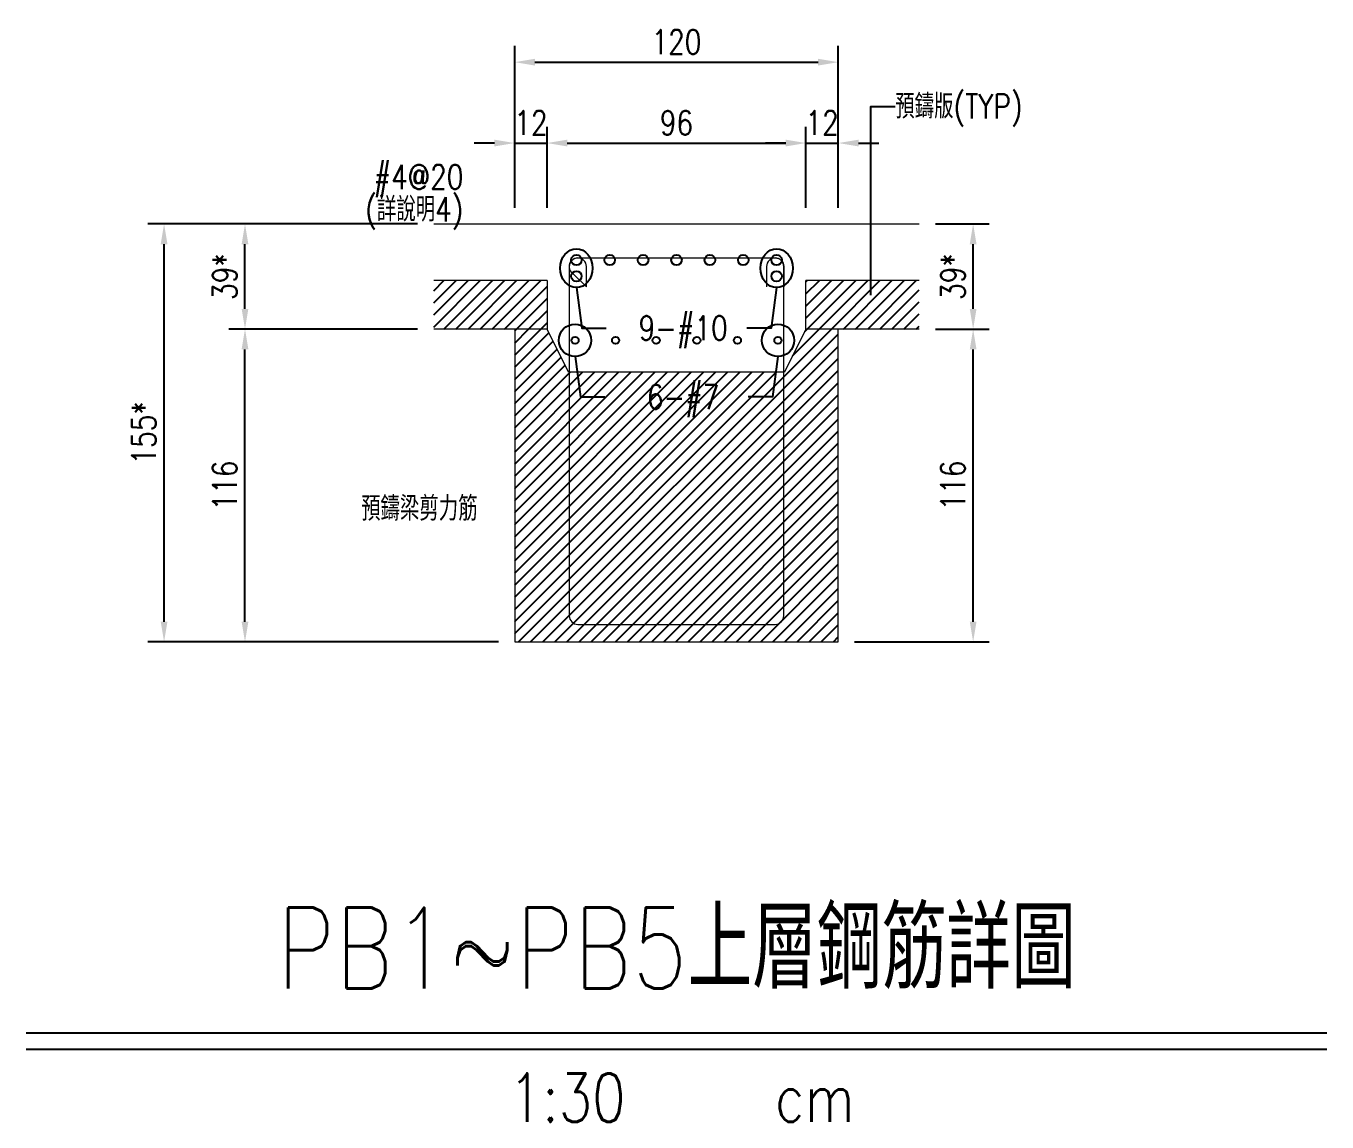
# Model space of a CAD drawing. Extents: x -4754 to 4976, y -23710 to 3841.
# Drawn here: x 4493.4 to 4975.8, y -18338.8 to -17932.4 of the extents above; entities that cross this region are included whole.
import ezdxf
from ezdxf.enums import TextEntityAlignment as Align

# ---------------------------------------------------------------- set-up
doc = ezdxf.new("R2010")
doc.units = 0
doc.header["$LTSCALE"] = 3
doc.layers.get('0').update_dxf_attribs({"linetype": 'CONTINUOUS'})
doc.layers.add('HB_0', color=7, linetype='CONTINUOUS', transparency=0.5)
doc.layers.add('預鑄版_HATCH', color=253, linetype='CONTINUOUS', transparency=0.1)
for name, color, linetype in [('HB_DIM', 1, 'CONTINUOUS'), ('HB_TXT_CTEXT', 2, 'CONTINUOUS'), ('鋼筋', 3, 'CONTINUOUS'), ('預鑄梁_HATCH', 253, 'CONTINUOUS')]:
    doc.layers.add(name, color=color, linetype=linetype)
doc.styles.get("Standard").update_dxf_attribs({"font": 'ROMANS.shx', "width": 0.8, "bigfont": 'chineset.shx'})
doc.dimstyles.new('30', dxfattribs={"dimscale": 3, "dimtxt": 3, "dimasz": 2.5, "dimexe": 2, "dimexo": 2, "dimgap": 1, "dimtad": 1, "dimdsep": 46, "dimtxsty": 'Standard', "dimcen": 0, "dimclrd": 256, "dimclre": 256, "dimclrt": 2, "dimadec": 0, "dimazin": 0, "dimtfac": 1, "dimtix": 1, "dimtmove": 2, "dimatfit": 3, "dimfxl": 1, "dimtolj": 1, "dimtzin": 0, "dimarcsym": 0})

# ---------------------------------------------------------------- blocks, each defined once
blk = doc.blocks.new('title_beam')
at = {"color": 3, "linetype": 'Continuous'}
blk.add_line((-241.2, 0), (241.2, 0), dxfattribs=at)
at = {"color": 1, "linetype": 'Continuous'}
blk.add_line((-241.2, -6), (241.2, -6), dxfattribs=at)
at = {"color": 3, "linetype": 'Continuous', "width": 0.8}
blk.add_attdef('TITLE', text='', height=30, dxfattribs=at).set_placement((0, 33), align=Align.MIDDLE)
at = {"linetype": 'Continuous', "width": 0.8}
blk.add_attdef('SCALE', text='', height=18, dxfattribs=at).set_placement((-40.57, -24), align=Align.MIDDLE)
blk.add_attdef('CM', (36.47, -33.03), '', height=18, dxfattribs=at)
blk = doc.blocks.new('C')
at = {"color": 3, "linetype": 'Continuous'}
blk.add_circle((0, 0), 1.2, dxfattribs=at)
blk = doc.blocks.new('*D498')
at = {"layer": 'HB_DIM', "linetype": 'Continuous', "lineweight": -2}
for p, q in [((4638.57, -18005.8), (4538.57, -18005.8)), ((4544.57, -18153.3), (4544.57, -18013.3)), ((4668.57, -18160.8), (4538.57, -18160.8))]:
    blk.add_line(p, q, dxfattribs=at)
at = {"layer": 'HB_DIM'}
for points in [[(4545.82, -18013.3), (4543.32, -18013.3), (4544.57, -18005.8)], [(4543.32, -18153.3), (4545.82, -18153.3), (4544.57, -18160.8)]]:
    blk.add_solid(points, dxfattribs=at)
at = {"layer": 'HB_DIM', "color": 2, "linetype": 'Continuous', "insert": (4537.07, -18083.3), "char_height": 9, "attachment_point": 5, "rotation": 90}
blk.add_mtext('\\A1;155*', dxfattribs=at)
blk = doc.blocks.new('*D499')
at = {"layer": 'HB_DIM', "linetype": 'Continuous', "lineweight": -2}
for p, q in [((4638.57, -18044.8), (4568.57, -18044.8)), ((4574.57, -18153.3), (4574.57, -18052.3)), ((4668.57, -18160.8), (4568.57, -18160.8))]:
    blk.add_line(p, q, dxfattribs=at)
at = {"layer": 'HB_DIM'}
for points in [[(4575.82, -18052.3), (4573.32, -18052.3), (4574.57, -18044.8)], [(4573.32, -18153.3), (4575.82, -18153.3), (4574.57, -18160.8)]]:
    blk.add_solid(points, dxfattribs=at)
at = {"layer": 'HB_DIM', "color": 2, "linetype": 'Continuous', "insert": (4567.07, -18102.8), "char_height": 9, "attachment_point": 5, "rotation": 90}
blk.add_mtext('\\A1;116', dxfattribs=at)
blk = doc.blocks.new('*D500')
at = {"layer": 'HB_DIM', "linetype": 'Continuous', "lineweight": -2}
for p, q in [((4638.57, -18005.8), (4568.57, -18005.8)), ((4574.57, -18037.3), (4574.57, -18013.3)), ((4638.57, -18044.8), (4568.57, -18044.8))]:
    blk.add_line(p, q, dxfattribs=at)
at = {"layer": 'HB_DIM'}
for points in [[(4575.82, -18013.3), (4573.32, -18013.3), (4574.57, -18005.8)], [(4573.32, -18037.3), (4575.82, -18037.3), (4574.57, -18044.8)]]:
    blk.add_solid(points, dxfattribs=at)
at = {"layer": 'HB_DIM', "color": 2, "linetype": 'Continuous', "insert": (4567.07, -18025.3), "char_height": 9, "attachment_point": 5, "rotation": 90}
blk.add_mtext('\\A1;39*', dxfattribs=at)
blk = doc.blocks.new('*D501')
at = {"layer": 'HB_DIM', "linetype": 'Continuous', "lineweight": -2}
for p, q in [((4830.57, -18044.8), (4850.57, -18044.8)), ((4844.57, -18153.3), (4844.57, -18052.3)), ((4800.57, -18160.8), (4850.57, -18160.8))]:
    blk.add_line(p, q, dxfattribs=at)
at = {"layer": 'HB_DIM'}
for points in [[(4845.82, -18052.3), (4843.32, -18052.3), (4844.57, -18044.8)], [(4843.32, -18153.3), (4845.82, -18153.3), (4844.57, -18160.8)]]:
    blk.add_solid(points, dxfattribs=at)
at = {"layer": 'HB_DIM', "color": 2, "linetype": 'Continuous', "insert": (4837.07, -18102.8), "char_height": 9, "attachment_point": 5, "rotation": 90}
blk.add_mtext('\\A1;116', dxfattribs=at)
blk = doc.blocks.new('*D502')
at = {"layer": 'HB_DIM', "linetype": 'Continuous', "lineweight": -2}
for p, q in [((4830.57, -18005.8), (4850.57, -18005.8)), ((4844.57, -18037.3), (4844.57, -18013.3)), ((4830.57, -18044.8), (4850.57, -18044.8))]:
    blk.add_line(p, q, dxfattribs=at)
at = {"layer": 'HB_DIM'}
for points in [[(4845.82, -18013.3), (4843.32, -18013.3), (4844.57, -18005.8)], [(4843.32, -18037.3), (4845.82, -18037.3), (4844.57, -18044.8)]]:
    blk.add_solid(points, dxfattribs=at)
at = {"layer": 'HB_DIM', "color": 2, "linetype": 'Continuous', "insert": (4837.07, -18025.3), "char_height": 9, "attachment_point": 5, "rotation": 90}
blk.add_mtext('\\A1;39*', dxfattribs=at)
blk = doc.blocks.new('*D503')
at = {"layer": 'HB_DIM', "linetype": 'Continuous', "lineweight": -2}
for p, q in [((4674.57, -17999.8), (4674.57, -17939.8)), ((4794.57, -17999.8), (4794.57, -17939.8)), ((4682.07, -17945.8), (4787.07, -17945.8))]:
    blk.add_line(p, q, dxfattribs=at)
at = {"layer": 'HB_DIM'}
for points in [[(4682.07, -17944.55), (4682.07, -17947.05), (4674.57, -17945.8)], [(4787.07, -17947.05), (4787.07, -17944.55), (4794.57, -17945.8)]]:
    blk.add_solid(points, dxfattribs=at)
at = {"layer": 'HB_DIM', "color": 2, "linetype": 'Continuous', "insert": (4734.57, -17938.3), "char_height": 9, "attachment_point": 5, "rotation": 0}
blk.add_mtext('\\A1;120', dxfattribs=at)
blk = doc.blocks.new('*D504')
at = {"layer": 'HB_DIM', "linetype": 'Continuous', "lineweight": -2}
for p, q in [((4674.57, -17999.8), (4674.57, -17969.8)), ((4686.57, -17999.8), (4686.57, -17969.8)), ((4667.07, -17975.8), (4659.57, -17975.8)), ((4674.57, -17975.8), (4686.57, -17975.8)), ((4694.07, -17975.8), (4701.57, -17975.8))]:
    blk.add_line(p, q, dxfattribs=at)
at = {"layer": 'HB_DIM'}
for points in [[(4667.07, -17977.05), (4667.07, -17974.55), (4674.57, -17975.8)], [(4694.07, -17974.55), (4694.07, -17977.05), (4686.57, -17975.8)]]:
    blk.add_solid(points, dxfattribs=at)
at = {"layer": 'HB_DIM', "color": 2, "linetype": 'Continuous', "insert": (4680.57, -17968.3), "char_height": 9, "attachment_point": 5, "rotation": 0}
blk.add_mtext('\\A1;12', dxfattribs=at)
blk = doc.blocks.new('*D505')
at = {"layer": 'HB_DIM', "linetype": 'Continuous', "lineweight": -2}
for p, q in [((4686.57, -17999.8), (4686.57, -17969.8)), ((4782.57, -17999.8), (4782.57, -17969.8)), ((4694.07, -17975.8), (4775.07, -17975.8))]:
    blk.add_line(p, q, dxfattribs=at)
at = {"layer": 'HB_DIM'}
for points in [[(4694.07, -17974.55), (4694.07, -17977.05), (4686.57, -17975.8)], [(4775.07, -17977.05), (4775.07, -17974.55), (4782.57, -17975.8)]]:
    blk.add_solid(points, dxfattribs=at)
at = {"layer": 'HB_DIM', "color": 2, "linetype": 'Continuous', "insert": (4734.57, -17968.3), "char_height": 9, "attachment_point": 5, "rotation": 0}
blk.add_mtext('\\A1;96', dxfattribs=at)
blk = doc.blocks.new('*D506')
at = {"layer": 'HB_DIM', "linetype": 'Continuous', "lineweight": -2}
for p, q in [((4782.57, -17999.8), (4782.57, -17969.8)), ((4794.57, -17999.8), (4794.57, -17969.8)), ((4775.07, -17975.8), (4767.57, -17975.8)), ((4782.57, -17975.8), (4794.57, -17975.8)), ((4802.07, -17975.8), (4809.57, -17975.8))]:
    blk.add_line(p, q, dxfattribs=at)
at = {"layer": 'HB_DIM'}
for points in [[(4775.07, -17977.05), (4775.07, -17974.55), (4782.57, -17975.8)], [(4802.07, -17974.55), (4802.07, -17977.05), (4794.57, -17975.8)]]:
    blk.add_solid(points, dxfattribs=at)
at = {"layer": 'HB_DIM', "color": 2, "linetype": 'Continuous', "insert": (4788.57, -17968.3), "char_height": 9, "attachment_point": 5, "rotation": 0}
blk.add_mtext('\\A1;12', dxfattribs=at)
blk = doc.blocks.new('C_Red')
at = {"color": 1, "linetype": 'Continuous'}
blk.add_circle((0, 0), 1.2, dxfattribs=at)

msp = doc.modelspace()

# ---------------------------------------------------------------- hatches: boundary and pattern name
at = {"layer": '預鑄梁_HATCH', "linetype": 'Continuous'}
h = msp.add_hatch(dxfattribs=at)
h.set_pattern_fill('ANSI31', color=256, style=0)
h.paths.add_polyline_path([(4794.573, -18160.802), (4794.573, -18044.802), (4782.573, -18044.802), (4774.573, -18060.802), (4694.573, -18060.802), (4686.573, -18044.802), (4674.573, -18044.802), (4674.573, -18160.802)], flags=17)
at = {"layer": '預鑄版_HATCH', "linetype": 'Continuous'}
h = msp.add_hatch(dxfattribs=at)
h.set_pattern_fill('ANSI31', color=256, style=0)
h.paths.add_polyline_path([(4644.573, -18044.802), (4686.573, -18044.802), (4686.573, -18026.802), (4644.573, -18026.802)], flags=17)
h = msp.add_hatch(dxfattribs=at)
h.set_pattern_fill('ANSI31', color=256, style=0)
h.paths.add_polyline_path([(4782.573, -18044.802), (4824.573, -18044.802), (4824.573, -18026.802), (4782.573, -18026.802)], flags=17)

# ---------------------------------------------------------------- linework, layer by layer
at = {"layer": 'HB_0', "lineweight": 5}
for p, q in [((4644.573, -18005.802, 455), (4824.573, -18005.802, 455)), ((4686.573, -18026.802), (4644.573, -18026.802)), ((4686.573, -18026.802), (4686.573, -18044.802)), ((4824.573, -18026.802), (4782.573, -18026.802)), ((4782.573, -18044.802), (4782.573, -18026.802)), ((4686.573, -18044.802), (4644.573, -18044.802)), ((4824.573, -18044.802), (4782.573, -18044.802))]:
    msp.add_line(p, q, dxfattribs=at)
msp.add_lwpolyline([(4794.573, -18160.802), (4794.573, -18044.802), (4782.573, -18044.802), (4774.573, -18060.802), (4694.573, -18060.802), (4686.573, -18044.802), (4674.573, -18044.802), (4674.573, -18160.802), (4794.573, -18160.802)], dxfattribs=at)
at = {"layer": 'HB_DIM', "color": 1, "linetype": 'Continuous'}
for points in [[(4806.693, -18032.191), (4806.693, -17962.191), (4815.693, -17962.191)], [(4697.453, -18029.391), (4699.453, -18044.391), (4708.453, -18044.391)], [(4771.693, -18029.391), (4769.693, -18044.391), (4760.693, -18044.391)], [(4696.953, -18054.965), (4698.953, -18069.965), (4707.953, -18069.965)], [(4772.193, -18054.965), (4770.193, -18069.965), (4761.193, -18069.965)]]:
    msp.add_lwpolyline(points, dxfattribs=at)
for points in [[(4734.573, -18018.372, 0, 1.25, 0), (4727.573, -18015.372, 0, 0, 0), (4664.573, -17988.372, 0, 0, 0), (4655.573, -17988.372, 0, 0, 0)], [(4694.828, -18086.344, 0, 1.25, 0), (4689.828, -18091.344, 0, 0, 0), (4669.828, -18111.344, 0, 0, 0), (4660.828, -18111.344, 0, 0, 0)]]:
    msp.add_lwpolyline(points, format="xyseb", dxfattribs=at)
at = {"layer": '鋼筋', "lineweight": 5}
for p, q in [((4694.828, -18021.547, 245), (4694.828, -18151.142, 245)), ((4698.003, -18018.372, 243.73), (4771.143, -18018.372, 243.73)), ((4701.178, -18029.167, 245), (4701.178, -18021.547, 245)), ((4767.968, -18021.547, 245), (4767.968, -18029.167, 245)), ((4774.318, -18021.547, 243.73), (4774.318, -18029.167, 243.73)), ((4774.318, -18151.142, 245), (4774.318, -18021.547, 245)), ((4701.146, -18029.18, 243.73), (4695.758, -18023.792, 243.73)), ((4698.003, -18154.317, 245), (4771.143, -18154.317, 245))]:
    msp.add_line(p, q, dxfattribs=at)
at = {"layer": '鋼筋', "lineweight": 5, "extrusion": (-4.93038e-32, -1.22465e-16, -1)}
msp.add_arc((-4698.003, -18021.547, -243.73), 3.175, 315, 90, dxfattribs=at)
at = {"layer": '鋼筋', "lineweight": 5}
for centre, start, end in [((4698.003, -18021.547, 245), 0, 180), ((4771.143, -18021.547, 245), 0, 180), ((4698.003, -18151.142, 245), 180, 270), ((4771.143, -18151.142, 245), 270, 0)]:
    msp.add_arc(centre, 3.175, start, end, dxfattribs=at)
at = {"layer": '鋼筋', "lineweight": 5, "extrusion": (-2.99911e-32, -1.22465e-16, -1)}
msp.add_arc((-4771.143, -18021.547, -243.73), 3.175, 90, 180, dxfattribs=at)

# ---------------------------------------------------------------- block references
at = {"layer": 'HB_DIM', "linetype": 'Continuous', "xscale": 5, "zscale": 5}
for p, yscale in [((4697.453, -18022.191, -215.431), 6), ((4771.693, -18022.191, -215.431), 6), ((4696.953, -18048.965, 422.47), 5), ((4772.193, -18048.965, 422.47), 5)]:
    msp.add_blockref('C_Red', p, dxfattribs=dict(at, yscale=yscale))
at = {"layer": 'HB_TXT_CTEXT', "linetype": 'Continuous'}
msp.add_blockref('title_beam', (4734.573, -18305.802, 455), dxfattribs=at).add_auto_attribs({'TITLE': 'PB1~PB5上層鋼筋詳圖', 'SCALE': '1:30', 'CM': 'cm'})
at = {"layer": '鋼筋', "linetype": 'Continuous'}
for p, xscale, yscale, zscale in [((4697.453, -18019.176, -215.431), 1.61, 1.61, 1.61), ((4709.827, -18019.176, -215.431), 1.61, 1.61, 1.61), ((4722.2, -18019.176, -215.431), 1.61, 1.61, 1.61), ((4734.573, -18019.176, -215.431), 1.61, 1.61, 1.61), ((4746.947, -18019.176, -215.431), 1.61, 1.61, 1.61), ((4759.32, -18019.176, -215.431), 1.61, 1.61, 1.61), ((4771.693, -18019.176, -215.431), 1.61, 1.61, 1.61), ((4697.453, -18025.206, -221.401), 1.61, 1.61, 1.61), ((4771.693, -18025.206, -221.401), 1.61, 1.61, 1.61), ((4696.953, -18048.965, 422.47), 1.11, 1.11, 1.11), ((4712.001, -18048.965, 422.47), 1.11, 1.11, 1.11), ((4727.049, -18048.965, 422.47), 1.11, 1.11, 1.11), ((4742.097, -18048.965, 422.47), 1.11, 1.11, 1.11), ((4757.145, -18048.965, 422.47), 1.11, 1.11, 1.11), ((4772.193, -18048.965, 422.47), 1.11, 1.11, 1.11)]:
    msp.add_blockref('C', p, dxfattribs=dict(at, xscale=xscale, yscale=yscale, zscale=zscale))

# ---------------------------------------------------------------- texts
at = {"layer": 'HB_TXT_CTEXT', "linetype": 'Continuous', "width": 0.8}
msp.add_text('預鑄版(TYP)', height=9, dxfattribs=at).set_placement((4815.693, -17962.191, -215.431), align=Align.MIDDLE_LEFT)
for s, p in [('#4@20', (4655.573, -17988.372, 243.73)), ('(詳說明4)', (4655.573, -18000.372, 243.73)), ('預鑄梁剪力筋', (4660.828, -18111.344, 245))]:
    msp.add_text(s, height=9, dxfattribs=at).set_placement(p, align=Align.MIDDLE_RIGHT)
for s, p in [(' 9-#10', (4734.573, -18044.391, -215.431)), (' 6-#7', (4734.573, -18069.965, 422.47))]:
    msp.add_text(s, height=9, dxfattribs=at).set_placement(p, align=Align.MIDDLE_CENTER)

# ---------------------------------------------------------------- dimensions: what is measured, and where the dimension line sits
at = {"layer": 'HB_DIM', "linetype": 'Continuous'}
for base, p1, p2, angle, override, picture, middle in [((4794.573, -17945.802), (4674.573, -18005.802, 455), (4794.573, -18005.802, 455), 0, {"dimdec": 0, "dimpost": '<>'}, '*D503', (4734.573, -17938.302)), ((4686.573, -17975.802), (4674.573, -18005.802, 455), (4686.573, -18005.802, 455), 0, {"dimdec": 0, "dimpost": '<>'}, '*D504', (4680.573, -17968.302)), ((4782.573, -17975.802), (4686.573, -18005.802, 455), (4782.573, -18005.802, 455), 0, {"dimdec": 0, "dimpost": '<>'}, '*D505', (4734.573, -17968.302)), ((4794.573, -17975.802), (4782.573, -18005.802, 455), (4794.573, -18005.802, 455), 0, {"dimdec": 0, "dimpost": '<>'}, '*D506', (4788.573, -17968.302)), ((4574.573, -18044.802), (4674.573, -18160.802, 255), (4644.573, -18044.802, 255), 90, {"dimtad": 4, "dimdec": 0, "dimpost": '<>'}, '*D499', (4567.073, -18102.802)), ((4844.573, -18044.802), (4794.573, -18160.802, 255), (4824.573, -18044.802, 255), 90, {"dimtad": 4, "dimdec": 0, "dimpost": '<>'}, '*D501', (4837.073, -18102.802))]:
    dim = msp.add_linear_dim(base=base, p1=p1, p2=p2, angle=angle, dimstyle='30', override=override, dxfattribs=at)
    dim.commit()
    dim.dimension.update_dxf_attribs({"geometry": picture, "text_midpoint": middle})
for base, p1, p2, picture, middle in [((4544.573, -18005.802), (4674.573, -18160.802, 255), (4644.573, -18005.802, 455), '*D498', (4537.073, -18083.302)), ((4574.573, -18005.802), (4644.573, -18044.802, 255), (4644.573, -18005.802, 455), '*D500', (4567.073, -18025.302)), ((4844.573, -18005.802), (4824.573, -18044.802, 255), (4824.573, -18005.802, 455), '*D502', (4837.073, -18025.302))]:
    dim = msp.add_linear_dim(base=base, p1=p1, p2=p2, angle=90, text='<>*', dimstyle='30', override={"dimtad": 4, "dimdec": 0, "dimpost": '<>'}, dxfattribs=at)
    dim.commit()
    dim.dimension.update_dxf_attribs({"geometry": picture, "text_midpoint": middle})

doc.saveas('drawing.dxf')
